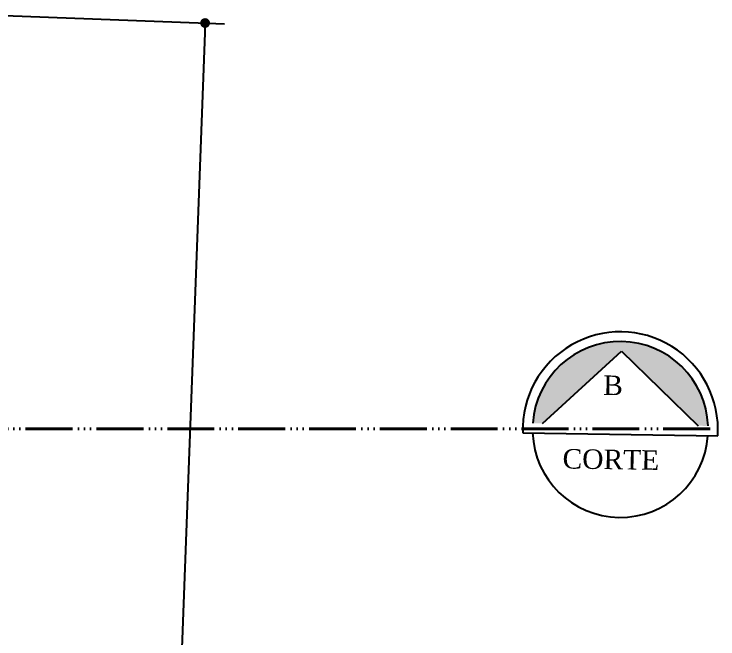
# Model space of a CAD drawing. Header units: centimetres. Extents: x -48696 to 156237, y -5617 to 29024.
# Drawn here: x 82474.7 to 82835.3, y 15212.6 to 15532.5 of the extents above; entities that cross this region are included whole.
import ezdxf

# ---------------------------------------------------------------- set-up
doc = ezdxf.new("R2010")
doc.units = ezdxf.units.CM
doc.linetypes.add('ACAD_ISO06W100', pattern=[36, 24, -3, 0, -3, 0, -3, 0, -3])
doc.layers.add('Corte Planta', color=4, linetype='ACAD_ISO06W100', lineweight=40)
doc.layers.add('Portas - Janelas', color=2, linetype='Continuous', lineweight=20)
doc.layers.add('Fechamento Varanda', color=3, linetype='Continuous')
doc.layers.add('JANELA', color=2, linetype='Continuous')
doc.styles.add('Valéria', font='romantic.ttf', dxfattribs={"height": 10})
doc.dimstyles.new('Cota - 50', dxfattribs={"dimtxt": 10, "dimasz": 5, "dimexe": 10, "dimexo": 20, "dimgap": 5, "dimtad": 1, "dimtxsty": 'Valéria', "dimblk": 'DOT', "dimcen": 0, "dimclrd": 12, "dimclre": 12, "dimclrt": 2, "dimazin": 2, "dimtfac": 1, "dimtix": 1, "dimtmove": 0, "dimatfit": 3, "dimldrblk": 'DOT', "dimfxl": 1, "dimarcsym": 0})

# ---------------------------------------------------------------- blocks, each defined once
blk = doc.blocks.new('_Dot')
at = {"color": 0, "linetype": 'ByBlock', "lineweight": -2}
blk.add_line((-0.5, 0), (-1, 0), dxfattribs=at)
at = {"color": 0, "linetype": 'ByBlock', "const_width": 0.5}
blk.add_lwpolyline([(-0.25, 0, 1), (0.25, 0, 1)], format="xyb", close=True, dxfattribs=at)
blk = doc.blocks.new('*D1489')
at = {"color": 12, "lineweight": -2, "transparency": 16777216}
for p, q in [((82469.79, 15531.72), (82582.57, 15527.52)), ((82572.39, 15522.89), (82541.89, 14705.01)), ((82438.92, 14703.84), (82551.69, 14699.64))]:
    blk.add_line(p, q, dxfattribs=at)
at = {"layer": 'Defpoints', "color": 0, "transparency": 16777216}
for p in [(82449.8, 15532.47), (82418.93, 14704.59), (82541.7, 14700.01)]:
    blk.add_point(p, dxfattribs=at)
at = {"color": 12, "lineweight": -2, "transparency": 16777216, "xscale": 5, "yscale": 5, "zscale": 5}
for p, rotation in [((82572.57, 15527.89), 87.86433129124842), ((82541.7, 14700.01), 267.8643312912484)]:
    blk.add_blockref('_Dot', p, dxfattribs=dict(at, rotation=rotation))
at = {"color": 2, "transparency": 16777216, "insert": (82546.95, 15114.33), "char_height": 10, "attachment_point": 5, "rotation": 87.8643, "style": 'Valéria'}
blk.add_mtext('825', dxfattribs=at)

msp = doc.modelspace()

# ---------------------------------------------------------------- hatches: boundary and pattern name
at = {"layer": 'Portas - Janelas'}
msp.add_hatch(color=256, dxfattribs=at).paths.add_polyline_path([(82825.26834, 15321.72001), (82830.27644, 15321.64255, 0.945905303), (82740.42619, 15323.03227), (82745.43429, 15322.95481), (82785.93126, 15359.83293)])

# ---------------------------------------------------------------- linework, layer by layer
at = {"layer": 'Corte Planta'}
msp.add_line((82831.33159, 15320.11087), (79772.79762, 15320.11087), dxfattribs=at)
at = {"layer": 'Fechamento Varanda'}
for p, q in [((82745.43429, 15322.95481), (82785.93126, 15359.83293)), ((82785.93126, 15359.83293), (82825.26834, 15321.72001)), ((82735.3425, 15318.1103), (82835.20548, 15316.56571))]:
    msp.add_line(p, q, dxfattribs=at)
for radius, start, end in [(50, 356.2478868, 181.9798548), (45, 2.2986093, 175.9291323), (45, 182.2986093, 355.9291323)]:
    msp.add_arc((82785.31265, 15319.83771), radius, start, end, dxfattribs=at)

# ---------------------------------------------------------------- texts
at = {"layer": 'Fechamento Varanda', "insert": (82755.79805, 15309.87638), "char_height": 10, "attachment_point": 1, "rotation": 359.1138708, "style": 'Valéria'}
msp.add_mtext('CORTE', dxfattribs=at)
at = {"layer": 'JANELA', "insert": (82776.62311, 15347.51253), "char_height": 10, "attachment_point": 1, "rotation": 359.1138708, "style": 'Valéria'}
msp.add_mtext('{\\fTimes New Roman|b0|i0|c0|p18;\\C4;B}', dxfattribs=at)

# ---------------------------------------------------------------- dimensions: what is measured, and where the dimension line sits
dim = msp.add_aligned_dim(p1=(82449.80302, 15532.46837), p2=(82418.92992, 14704.58763), distance=122.85466, text='825', dimstyle='Cota - 50', override={"dimtxsty": 'Valéria'})
dim.commit()
dim.dimension.update_dxf_attribs({"geometry": '*D1489', "text_midpoint": (82546.95057, 15114.32954)})

doc.saveas('drawing.dxf')
